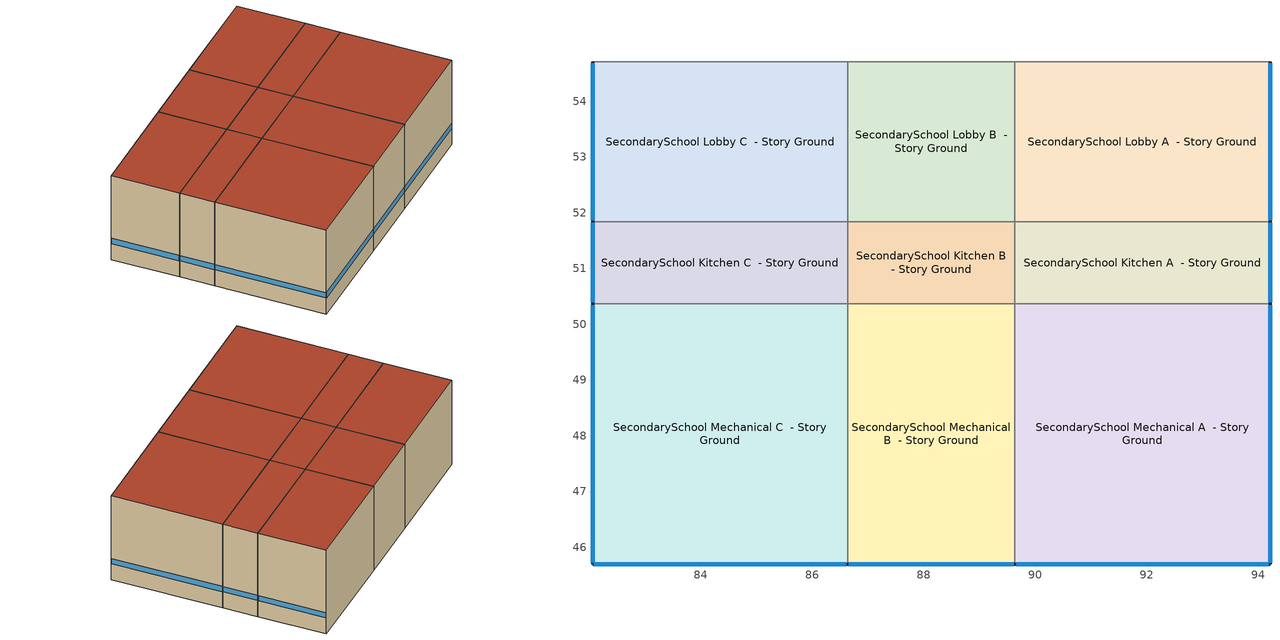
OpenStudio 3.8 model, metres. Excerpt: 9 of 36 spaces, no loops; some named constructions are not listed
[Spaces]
SecondarySchool Mechanical A  - Story Ground
 floor ground (Foundation F 126 Perim 924 Area 2136): 94.21,45.7 89.64,45.7 89.64,50.37 94.21,50.37 z0
 wall outside: 89.64,45.7 94.21,45.7 94.21,50.37 z0:3.96
 wall to SecondarySchool Mechanical B  - Story Ground: 89.64,50.37 89.64,45.7 z0:3.96
 wall to SecondarySchool Kitchen A  - Story Ground: 94.21,50.37 89.64,50.37 z0:3.96
 window (Window U-1.01 SHGC 0.58): 94.21,45.72 94.21,50.34 / 89.66,45.7 94.18,45.7 z0.76:1
 roof outside: 94.21,50.37 89.64,50.37 89.64,45.7 94.21,45.7 z3.96
SecondarySchool Mechanical B  - Story Ground
 floor ground (Foundation F 126 Perim 30 Area 1403): 89.64,45.7 86.63,45.7 86.63,50.37 89.64,50.37 z0
 wall outside: 86.63,45.7 89.64,45.7 z0:3.96
 wall to SecondarySchool Mechanical C  - Story Ground: 86.63,50.37 86.63,45.7 z0:3.96
 wall to SecondarySchool Kitchen B  - Story Ground: 89.64,50.37 86.63,50.37 z0:3.96
 window (Window U-1.01 SHGC 0.58): 86.66,45.7 89.61,45.7 z0.76:1
 roof outside: 89.64,50.37 86.63,50.37 86.63,45.7 89.64,45.7 z3.96
SecondarySchool Mechanical C  - Story Ground
 floor ground (Foundation F 126 Perim 924 Area 2136): 86.63,45.7 82.06,45.7 82.06,50.37 86.63,50.37 z0
 wall outside: 82.06,50.37 82.06,45.7 86.63,45.7 z0:3.96
 wall to SecondarySchool Kitchen C  - Story Ground: 86.63,50.37 82.06,50.37 z0:3.96
 window (Window U-1.01 SHGC 0.58): 82.09,45.7 86.61,45.7 / 82.06,50.34 82.06,45.72 z0.76:1
 roof outside: 86.63,50.37 82.06,50.37 82.06,45.7 86.63,45.7 z3.96
SecondarySchool Kitchen A  - Story Ground
 floor ground (Foundation F 126 Perim 147 Area 673): 94.21,50.37 89.64,50.37 89.64,51.84 94.21,51.84 z0
 wall outside: 94.21,50.37 94.21,51.84 z0:3.96
 wall to SecondarySchool Kitchen B  - Story Ground: 89.64,51.84 89.64,50.37 z0:3.96
 wall to SecondarySchool Lobby A  - Story Ground: 94.21,51.84 89.64,51.84 z0:3.96
 window (Window U-1.01 SHGC 0.58): 94.21,50.39 94.21,51.82 z0.76:1.01
 roof outside: 94.21,51.84 89.64,51.84 89.64,50.37 94.21,50.37 z3.96
SecondarySchool Kitchen B  - Story Ground
 floor ground (Foundation F 126 Perim 0 Area 442): 89.64,50.37 86.63,50.37 86.63,51.84 89.64,51.84 z0
 wall to SecondarySchool Kitchen C  - Story Ground: 86.63,51.84 86.63,50.37 z0:3.96
 wall to SecondarySchool Lobby B  - Story Ground: 89.64,51.84 86.63,51.84 z0:3.96
 roof outside: 89.64,51.84 86.63,51.84 86.63,50.37 89.64,50.37 z3.96
SecondarySchool Kitchen C  - Story Ground
 floor ground (Foundation F 126 Perim 147 Area 673): 86.63,50.37 82.06,50.37 82.06,51.84 86.63,51.84 z0
 wall outside: 82.06,51.84 82.06,50.37 z0:3.96
 wall to SecondarySchool Lobby C  - Story Ground: 86.63,51.84 82.06,51.84 z0:3.96
 window (Window U-1.01 SHGC 0.58): 82.06,51.82 82.06,50.39 z0.76:1.01
 roof outside: 86.63,51.84 82.06,51.84 82.06,50.37 86.63,50.37 z3.96
SecondarySchool Lobby A  - Story Ground
 floor ground (Foundation F 126 Perim 286 Area 131): 94.21,51.84 89.64,51.84 89.64,54.71 94.21,54.71 z0
 wall outside: 94.21,51.84 94.21,54.71 z0:3.96
 wall to SecondarySchool Lobby B  - Story Ground: 89.64,54.71 89.64,51.84 z0:3.96
 wall to SecondarySchool Restroom A  - Story Ground: 94.21,54.71 89.64,54.71 z0:3.96
 window (Window U-1.01 SHGC 0.58): 94.21,51.87 94.21,54.68 z0.76:1
 roof outside: 94.21,54.71 89.64,54.71 89.64,51.84 94.21,51.84 z3.96
SecondarySchool Lobby B  - Story Ground
 floor ground (Foundation F 126 Perim 0 Area 86): 89.64,51.84 86.63,51.84 86.63,54.71 89.64,54.71 z0
 wall to SecondarySchool Lobby C  - Story Ground: 86.63,54.71 86.63,51.84 z0:3.96
 wall to SecondarySchool Restroom B  - Story Ground: 89.64,54.71 86.63,54.71 z0:3.96
 roof outside: 89.64,54.71 86.63,54.71 86.63,51.84 89.64,51.84 z3.96
SecondarySchool Lobby C  - Story Ground
 floor ground (Foundation F 126 Perim 286 Area 131): 86.63,51.84 82.06,51.84 82.06,54.71 86.63,54.71 z0
 wall outside: 82.06,54.71 82.06,51.84 z0:3.96
 wall to SecondarySchool Restroom C  - Story Ground: 86.63,54.71 82.06,54.71 z0:3.96
 window (Window U-1.01 SHGC 0.58): 82.06,54.68 82.06,51.87 z0.76:1
 roof outside: 86.63,54.71 82.06,54.71 82.06,51.84 86.63,51.84 z3.96
[Schedule:Ruleset]
Name | Default Day Schedule | Summer Design Day Schedule | Winter Design Day Schedule
SecondarySchool Activity | SecondarySchool Activity Default | SecondarySchool Activity Summer Design Day | SecondarySchool Activity Winter Design Day
Education_School BLDG_LIGHT_EndUseData BPR Adjusted | Education_School BLDG_LIGHT_EndUseData Default 1 | Education_School BLDG_LIGHT_EndUseData Summer Design Day 1 | Education_School BLDG_LIGHT_EndUseData Winter Design Day 1
Education_School BLDG_EQUIP_EndUseData BPR Adjusted | Education_School BLDG_EQUIP_EndUseData Default 1 | Education_School BLDG_EQUIP_EndUseData Summer Design Day 1 | Education_School BLDG_EQUIP_EndUseData Winter Design Day 1
[Schedule:Day]
SecondarySchool Activity Default; autogen SecondarySchool Activity 0_day_sch: Average, 24, 0, 120
SecondarySchool Activity Winter Design Day; SecondarySchool Activity Summer Design Day: 24, 0, 120
Education_School BLDG_LIGHT_EndUseData Sat Day; Education_School BLDG_LIGHT_EndUseData Sat Day 2: Average, 0, 15, 0.266356, 0, 30, 0.285499, 0, 45, 0.28406, 1, 0, 0.282621, 1, 15, 0.281183, 1, 30, 0.279744, 1, 45, 0.279018, 2, 0, 0.278291, 2, 15, 0.277565, 2, 30, 0.276839, 2, 45, 0.276208, 3, 0, 0.275576, 3, 15, 0.274945, 3, 30, 0.274314, 3, 45, 0.27311, 4, 0, 0.271907, 4, 15, 0.270703, 4, 30, 0.269499, 4, 45, 0.269526, 5, 0, 0.269552, 5, 15, 0.269579, 5, 30, 0.269605, 5, 45, 0.269685, 6, 0, 0.269764, 6, 15, 0.269843, 6, 30, 0.269923, 6, 45, 0.269856, 7, 0, 0.269789, 7, 15, 0.269723, 7, 30, 0.269656, 7, 45, 0.26962, 8, 0, 0.269585, 8, 15, 0.269549, 8, 30, 0.269514, 8, 45, 0.268879, 9, 0, 0.268244, 9, 15, 0.267609, 9, 30, 0.266974, 9, 45, 0.266863, 10, 0, 0.266753, 10, 15, 0.266642, 10, 30, 0.266532, 10, 45, 0.266792, 11, 0, 0.266802, 11, 15, 0.266813, 11, 30, 0.266823, 11, 45, 0.266834, 12, 0, 0.266844, 12, 15, 0.266854, 12, 30, 0.266865, 12, 45, 0.266875, 13, 0, 0.266885, 13, 15, 0.266896, 13, 30, 0.266906, 13, 45, 0.266841, 14, 0, 0.266775, 14, 15, 0.26671, 14, 30, 0.266645, 14, 45, 0.266692, 15, 0, 0.266739, 15, 15, 0.266786, 15, 30, 0.266833, 15, 45, 0.266927, 16, 0, 0.267021, 16, 15, 0.267115, 16, 30, 0.267209, 16, 45, 0.267455, 17, 0, 0.267701, 17, 15, 0.267947, 17, 30, 0.268193, 17, 45, 0.26852, 18, 0, 0.268846, 18, 15, 0.269172, 18, 30, 0.269499, 18, 45, 0.269705, 19, 0, 0.269911, 19, 15, 0.270118, 19, 30, 0.270324, 19, 45, 0.27238, 20, 0, 0.274437, 20, 15, 0.276493, 20, 30, 0.278549, 20, 45, 0.2829, 21, 0, 0.28725, 21, 15, 0.291601, 21, 30, 0.295951, 21, 45, 0.295614, 22, 0, 0.295278, 22, 15, 0.294941, 22, 30, 0.294604, 22, 45, 0.293056, 23, 0, 0.291508, 23, 15, 0.28996, 23, 30, 0.288412, 23, 45, 0.287683, 24, 0, 0.286955
Education_School BLDG_LIGHT_EndUseData Sat Day 1: Average, 0, 15, 0.219661, 0, 30, 0.239179, 0, 45, 0.239302, 1, 0, 0.239425, 1, 15, 0.239549, 1, 30, 0.239672, 1, 45, 0.240155, 2, 0, 0.240638, 2, 15, 0.241121, 2, 30, 0.241604, 2, 45, 0.239915, 3, 0, 0.238226, 3, 15, 0.236538, 3, 30, 0.234849, 3, 45, 0.233601, 4, 0, 0.232353, 4, 15, 0.231105, 4, 30, 0.229858, 4, 45, 0.230958, 5, 0, 0.232057, 5, 15, 0.233157, 5, 30, 0.234257, 5, 45, 0.234992, 6, 0, 0.235727, 6, 15, 0.236462, 6, 30, 0.237197, 6, 45, 0.236548, 7, 0, 0.235898, 7, 15, 0.235249, 7, 30, 0.234599, 7, 45, 0.233878, 8, 0, 0.233156, 8, 15, 0.232434, 8, 30, 0.231713, 8, 45, 0.229795, 9, 0, 0.227878, 9, 15, 0.22596, 9, 30, 0.224043, 9, 45, 0.223323, 10, 0, 0.222602, 10, 15, 0.221882, 10, 30, 0.221161, 10, 45, 0.219665, 11, 0, 0.219665, 11, 15, 0.219665, 11, 30, 0.219665, 11, 45, 0.219665, 12, 0, 0.219665, 12, 15, 0.219665, 12, 30, 0.219665, 12, 45, 0.219665, 13, 0, 0.219665, 13, 15, 0.219665, 13, 30, 0.219666, 13, 45, 0.219682, 14, 0, 0.219699, 14, 15, 0.219715, 14, 30, 0.219732, 14, 45, 0.219715, 15, 0, 0.219698, 15, 15, 0.219681, 15, 30, 0.219664, 15, 45, 0.219652, 16, 0, 0.219639, 16, 15, 0.219626, 16, 30, 0.219614, 16, 45, 0.220248, 17, 0, 0.220881, 17, 15, 0.221515, 17, 30, 0.222149, 17, 45, 0.223075, 18, 0, 0.224002, 18, 15, 0.224928, 18, 30, 0.225854, 18, 45, 0.225624, 19, 0, 0.225394, 19, 15, 0.225163, 19, 30, 0.224933, 19, 45, 0.226935, 20, 0, 0.228936, 20, 15, 0.230938, 20, 30, 0.232939, 20, 45, 0.234807, 21, 0, 0.236675, 21, 15, 0.238544, 21, 30, 0.240412, 21, 45, 0.24128, 22, 0, 0.242148, 22, 15, 0.243017, 22, 30, 0.243885, 22, 45, 0.243918, 23, 0, 0.24395, 23, 15, 0.243983, 23, 30, 0.244015, 23, 45, 0.242806, 24, 0, 0.241597
Education_School BLDG_LIGHT_EndUseData Sun Day; Education_School BLDG_LIGHT_EndUseData Sun Day 2: Average, 0, 15, 0.146371, 0, 30, 0.153697, 0, 45, 0.153239, 1, 0, 0.152781, 1, 15, 0.152323, 1, 30, 0.151865, 1, 45, 0.152213, 2, 0, 0.152561, 2, 15, 0.152909, 2, 30, 0.153257, 2, 45, 0.153531, 3, 0, 0.153804, 3, 15, 0.154078, 3, 30, 0.154352, 3, 45, 0.154588, 4, 0, 0.154824, 4, 15, 0.15506, 4, 30, 0.155296, 4, 45, 0.156136, 5, 0, 0.156975, 5, 15, 0.157814, 5, 30, 0.158653, 5, 45, 0.159642, 6, 0, 0.160631, 6, 15, 0.16162, 6, 30, 0.162609, 6, 45, 0.161296, 7, 0, 0.159982, 7, 15, 0.158669, 7, 30, 0.157356, 7, 45, 0.156589, 8, 0, 0.155823, 8, 15, 0.155057, 8, 30, 0.15429, 8, 45, 0.152525, 9, 0, 0.15076, 9, 15, 0.148995, 9, 30, 0.14723, 9, 45, 0.147029, 10, 0, 0.146829, 10, 15, 0.146629, 10, 30, 0.146429, 10, 45, 0.14641, 11, 0, 0.146411, 11, 15, 0.146412, 11, 30, 0.146413, 11, 45, 0.146414, 12, 0, 0.146415, 12, 15, 0.146416, 12, 30, 0.146417, 12, 45, 0.146418, 13, 0, 0.146419, 13, 15, 0.14642, 13, 30, 0.146421, 13, 45, 0.146487, 14, 0, 0.146552, 14, 15, 0.146618, 14, 30, 0.146684, 14, 45, 0.1466, 15, 0, 0.146516, 15, 15, 0.146432, 15, 30, 0.146348, 15, 45, 0.146352, 16, 0, 0.146357, 16, 15, 0.146361, 16, 30, 0.146366, 16, 45, 0.148165, 17, 0, 0.149965, 17, 15, 0.151764, 17, 30, 0.153564, 17, 45, 0.15325, 18, 0, 0.152937, 18, 15, 0.152624, 18, 30, 0.152311, 18, 45, 0.151984, 19, 0, 0.151657, 19, 15, 0.151329, 19, 30, 0.151002, 19, 45, 0.15098, 20, 0, 0.150958, 20, 15, 0.150937, 20, 30, 0.150915, 20, 45, 0.151543, 21, 0, 0.152171, 21, 15, 0.152799, 21, 30, 0.153427, 21, 45, 0.153619, 22, 0, 0.153812, 22, 15, 0.154005, 22, 30, 0.154198, 22, 45, 0.154189, 23, 0, 0.15418, 23, 15, 0.154172, 23, 30, 0.154163, 23, 45, 0.154047, 24, 0, 0.15393
Education_School BLDG_LIGHT_EndUseData Sun Day 1: Average, 0, 15, 0.192128, 0, 30, 0.198511, 0, 45, 0.199069, 1, 0, 0.199627, 1, 15, 0.200185, 1, 30, 0.200743, 1, 45, 0.201874, 2, 0, 0.203005, 2, 15, 0.204136, 2, 30, 0.205268, 2, 45, 0.205036, 3, 0, 0.204804, 3, 15, 0.204573, 3, 30, 0.204341, 3, 45, 0.205128, 4, 0, 0.205915, 4, 15, 0.206702, 4, 30, 0.20749, 4, 45, 0.20832, 5, 0, 0.20915, 5, 15, 0.20998, 5, 30, 0.21081, 5, 45, 0.211406, 6, 0, 0.212001, 6, 15, 0.212596, 6, 30, 0.213192, 6, 45, 0.212711, 7, 0, 0.21223, 7, 15, 0.21175, 7, 30, 0.211269, 7, 45, 0.210624, 8, 0, 0.20998, 8, 15, 0.209335, 8, 30, 0.208691, 8, 45, 0.206119, 9, 0, 0.203548, 9, 15, 0.200976, 9, 30, 0.198405, 9, 45, 0.198668, 10, 0, 0.198931, 10, 15, 0.199194, 10, 30, 0.199457, 10, 45, 0.192074, 11, 0, 0.192073, 11, 15, 0.192071, 11, 30, 0.19207, 11, 45, 0.192069, 12, 0, 0.192067, 12, 15, 0.192066, 12, 30, 0.192065, 12, 45, 0.192064, 13, 0, 0.192062, 13, 15, 0.192061, 13, 30, 0.19206, 13, 45, 0.192084, 14, 0, 0.192109, 14, 15, 0.192133, 14, 30, 0.192157, 14, 45, 0.192117, 15, 0, 0.192076, 15, 15, 0.192035, 15, 30, 0.191994, 15, 45, 0.192013, 16, 0, 0.192033, 16, 15, 0.192052, 16, 30, 0.192071, 16, 45, 0.192032, 17, 0, 0.191993, 17, 15, 0.191954, 17, 30, 0.191915, 17, 45, 0.191953, 18, 0, 0.191992, 18, 15, 0.19203, 18, 30, 0.192068, 18, 45, 0.192072, 19, 0, 0.192076, 19, 15, 0.192079, 19, 30, 0.192083, 19, 45, 0.19203, 20, 0, 0.191978, 20, 15, 0.191925, 20, 30, 0.191872, 20, 45, 0.19202, 21, 0, 0.192168, 21, 15, 0.192315, 21, 30, 0.192463, 21, 45, 0.193245, 22, 0, 0.194027, 22, 15, 0.194809, 22, 30, 0.195591, 22, 45, 0.196083, 23, 0, 0.196575, 23, 15, 0.197067, 23, 30, 0.197559, 23, 45, 0.197797, 24, 0, 0.198035
Education_School BLDG_LIGHT_EndUseData Wkdy Day: Average, 0, 15, 0.360246, 0, 30, 0.360222, 0, 45, 0.360197, 1, 0, 0.360172, 1, 15, 0.360147, 1, 30, 0.360123, 1, 45, 0.360098, 2, 0, 0.360073, 2, 15, 0.360049, 2, 30, 0.360024, 2, 45, 0.359994, 3, 0, 0.359965, 3, 15, 0.359935, 3, 30, 0.359906, 3, 45, 0.359748, 4, 0, 0.35959, 4, 15, 0.359432, 4, 30, 0.359274, 4, 45, 0.359848, 5, 0, 0.360422, 5, 15, 0.360997, 5, 30, 0.361571, 5, 45, 0.363051, 6, 0, 0.364531, 6, 15, 0.366011, 6, 30, 0.36749, 6, 45, 0.368744, 7, 0, 0.369999, 7, 15, 0.371253, 7, 30, 0.372507, 7, 45, 0.374497, 8, 0, 0.376488, 8, 15, 0.378479, 8, 30, 0.380469, 8, 45, 0.38237, 9, 0, 0.38427, 9, 15, 0.386171, 9, 30, 0.388072, 9, 45, 0.39104, 9, 52, 0.392525, 10, 7, 0.39553, 10, 15, 0.395901, 10, 30, 0.396517, 10, 45, 0.397134, 11, 0, 0.39775, 11, 15, 0.398366, 11, 30, 0.398573, 11, 45, 0.39878, 12, 0, 0.398987, 12, 15, 0.399193, 12, 30, 0.398307, 12, 45, 0.397421, 13, 0, 0.396534, 13, 15, 0.395648, 13, 30, 0.393719, 13, 45, 0.39179, 14, 0, 0.389861, 14, 15, 0.387932, 14, 30, 0.385252, 14, 37, 0.383912, 14, 52, 0.380655, 15, 0, 0.378932, 15, 15, 0.377545, 15, 30, 0.376157, 15, 45, 0.374769, 16, 0, 0.373382, 16, 15, 0.372292, 16, 30, 0.371202, 16, 45, 0.370112, 17, 0, 0.369022, 17, 15, 0.367172, 17, 30, 0.365322, 17, 45, 0.363473, 18, 0, 0.361623, 18, 15, 0.361333, 18, 30, 0.361042, 18, 45, 0.360752, 19, 0, 0.360462, 19, 15, 0.360465, 19, 30, 0.360469, 19, 45, 0.360473, 20, 0, 0.360476, 20, 15, 0.360499, 20, 30, 0.360522, 20, 45, 0.360545, 21, 0, 0.360567, 21, 15, 0.360543, 21, 30, 0.360518, 21, 45, 0.360493, 22, 0, 0.360469, 22, 15, 0.360444, 22, 30, 0.360419, 22, 45, 0.360394, 23, 0, 0.36037, 23, 15, 0.360345, 23, 30, 0.36032, 23, 45, 0.360296, 24, 0, 0.360271
Education_School BLDG_LIGHT_EndUseData Wkdy Day 1: Average, 0, 15, 0.591084, 0, 30, 0.591082, 0, 45, 0.59108, 1, 0, 0.591078, 1, 15, 0.591076, 1, 30, 0.591074, 1, 45, 0.591072, 2, 0, 0.59107, 2, 15, 0.591068, 2, 30, 0.591066, 2, 45, 0.591084, 3, 0, 0.591103, 3, 15, 0.591121, 3, 30, 0.591139, 3, 45, 0.591146, 4, 0, 0.591153, 4, 15, 0.59116, 4, 30, 0.591167, 4, 45, 0.591701, 5, 0, 0.592235, 5, 15, 0.592768, 5, 30, 0.593302, 5, 45, 0.596053, 6, 0, 0.598804, 6, 15, 0.601555, 6, 30, 0.604307, 6, 45, 0.610619, 7, 0, 0.616932, 7, 15, 0.623245, 7, 30, 0.629558, 7, 45, 0.634491, 8, 0, 0.639425, 8, 15, 0.644359, 8, 30, 0.649293, 8, 45, 0.649705, 9, 0, 0.650118, 9, 15, 0.65053, 9, 30, 0.650942, 9, 45, 0.654807, 9, 52, 0.65674, 10, 7, 0.654806, 10, 15, 0.654894, 10, 30, 0.65476, 10, 45, 0.654626, 11, 0, 0.654492, 11, 15, 0.654358, 11, 30, 0.653311, 11, 45, 0.652265, 12, 0, 0.651218, 12, 15, 0.650171, 12, 30, 0.648376, 12, 45, 0.646582, 13, 0, 0.644787, 13, 15, 0.642992, 13, 30, 0.640146, 13, 45, 0.6373, 14, 0, 0.634454, 14, 15, 0.631608, 14, 30, 0.627987, 14, 37, 0.626177, 14, 52, 0.615086, 15, 0, 0.61127, 15, 15, 0.609981, 15, 30, 0.608691, 15, 45, 0.607402, 16, 0, 0.606113, 16, 15, 0.604326, 16, 30, 0.602539, 16, 45, 0.600753, 17, 0, 0.598966, 17, 15, 0.597053, 17, 30, 0.595141, 17, 45, 0.593228, 18, 0, 0.591316, 18, 15, 0.591281, 18, 30, 0.591247, 18, 45, 0.591213, 19, 0, 0.591179, 19, 15, 0.591174, 19, 30, 0.59117, 19, 45, 0.591165, 20, 0, 0.59116, 20, 15, 0.591148, 20, 30, 0.591135, 20, 45, 0.591123, 21, 0, 0.59111, 21, 15, 0.591108, 21, 30, 0.591106, 21, 45, 0.591104, 22, 0, 0.591102, 22, 15, 0.5911, 22, 30, 0.591098, 22, 45, 0.591096, 23, 0, 0.591094, 23, 15, 0.591092, 23, 30, 0.59109, 23, 45, 0.591088, 24, 0, 0.591086
Education_School BLDG_EQUIP_EndUseData Wkdy Day: Average, 0, 15, 0.0119719, 0, 30, 0.0111918, 0, 45, 0.0104117, 1, 0, 0.00963153, 1, 15, 0.00885141, 1, 30, 0.00807128, 1, 45, 0.00729116, 2, 0, 0.00651103, 2, 15, 0.00573091, 2, 30, 0.00495079, 2, 45, 0.00371309, 3, 0, 0.00247539, 3, 15, 0.0012377, 3, 30, 0, 3, 45, 0.00342429, 4, 0, 0.00684859, 4, 15, 0.0102729, 4, 30, 0.0136972, 4, 45, 0.022196, 5, 0, 0.0306949, 5, 15, 0.0391937, 5, 30, 0.0476926, 5, 45, 0.0679908, 6, 0, 0.088289, 6, 15, 0.108587, 6, 30, 0.128885, 6, 45, 0.153887, 7, 0, 0.178888, 7, 15, 0.20389, 7, 30, 0.228891, 7, 45, 0.259916, 8, 0, 0.290941, 8, 15, 0.321966, 8, 30, 0.352991, 8, 45, 0.377085, 9, 0, 0.401179, 9, 15, 0.425273, 9, 30, 0.449366, 9, 45, 0.480501, 9, 52, 0.496069, 10, 7, 0.545687, 10, 15, 0.551353, 10, 30, 0.554859, 10, 45, 0.558366, 11, 0, 0.561873, 11, 15, 0.56538, 11, 30, 0.56571, 11, 45, 0.56604, 12, 0, 0.56637, 12, 15, 0.5667, 12, 30, 0.553415, 12, 45, 0.540131, 13, 0, 0.526846, 13, 15, 0.513562, 13, 30, 0.493841, 13, 45, 0.47412, 14, 0, 0.4544, 14, 15, 0.434679, 14, 30, 0.364268, 14, 37, 0.329062, 14, 52, 0.180759, 15, 0, 0.15694, 15, 15, 0.14382, 15, 30, 0.130701, 15, 45, 0.117581, 16, 0, 0.104462, 16, 15, 0.0979843, 16, 30, 0.091507, 16, 45, 0.0850298, 17, 0, 0.0785525, 17, 15, 0.0727353, 17, 30, 0.0669181, 17, 45, 0.061101, 18, 0, 0.0552838, 18, 15, 0.0492892, 18, 30, 0.0432946, 18, 45, 0.0373, 19, 0, 0.0313055, 19, 15, 0.0252119, 19, 30, 0.0191183, 19, 45, 0.0130247, 20, 0, 0.0069311, 20, 15, 0.0107267, 20, 30, 0.0145223, 20, 45, 0.0183179, 21, 0, 0.0221135, 21, 15, 0.0213334, 21, 30, 0.0205533, 21, 45, 0.0197731, 22, 0, 0.018993, 22, 15, 0.0182129, 22, 30, 0.0174328, 22, 45, 0.0166526, 23, 0, 0.0158725, 23, 15, 0.0150924, 23, 30, 0.0143123, 23, 45, 0.0135321, 24, 0, 0.012752
Education_School BLDG_EQUIP_EndUseData Wkdy Day 1: Average, 0, 15, 0.0756433, 0, 30, 0.0747141, 0, 45, 0.073785, 1, 0, 0.0728558, 1, 15, 0.0719266, 1, 30, 0.0709975, 1, 45, 0.0700683, 2, 0, 0.0691392, 2, 15, 0.06821, 2, 30, 0.0672809, 2, 45, 0.0541834, 3, 0, 0.041086, 3, 15, 0.0279886, 3, 30, 0.0148911, 3, 45, 0.0111684, 4, 0, 0.00744557, 4, 15, 0.00372278, 4, 30, 0, 4, 45, 0.0106607, 5, 0, 0.0213214, 5, 15, 0.0319821, 5, 30, 0.0426428, 5, 45, 0.0702929, 6, 0, 0.0979431, 6, 15, 0.125593, 6, 30, 0.153243, 6, 45, 0.20279, 7, 0, 0.252337, 7, 15, 0.301884, 7, 30, 0.351431, 7, 45, 0.406494, 8, 0, 0.461558, 8, 15, 0.516621, 8, 30, 0.571684, 8, 45, 0.621096, 9, 0, 0.670507, 9, 15, 0.719919, 9, 30, 0.76933, 9, 45, 0.81987, 9, 52, 0.84514, 10, 7, 0.914406, 10, 15, 0.919054, 10, 30, 0.924469, 10, 45, 0.929884, 11, 0, 0.935299, 11, 15, 0.940714, 11, 30, 0.94491, 11, 45, 0.949107, 12, 0, 0.953303, 12, 15, 0.9575, 12, 30, 0.948938, 12, 45, 0.940375, 13, 0, 0.931813, 13, 15, 0.92325, 13, 30, 0.89401, 13, 45, 0.864769, 14, 0, 0.835528, 14, 15, 0.806287, 14, 30, 0.672267, 14, 37, 0.605257, 14, 52, 0.296785, 15, 0, 0.243402, 15, 15, 0.216531, 15, 30, 0.189659, 15, 45, 0.162787, 16, 0, 0.135915, 16, 15, 0.122209, 16, 30, 0.108502, 16, 45, 0.0947956, 17, 0, 0.081089, 17, 15, 0.0760125, 17, 30, 0.070936, 17, 45, 0.0658594, 18, 0, 0.0607829, 18, 15, 0.0609014, 18, 30, 0.0610198, 18, 45, 0.0611383, 19, 0, 0.0612567, 19, 15, 0.0488192, 19, 30, 0.0363818, 19, 45, 0.0239443, 20, 0, 0.0115068, 20, 15, 0.0305607, 20, 30, 0.0496146, 20, 45, 0.0686684, 21, 0, 0.0877223, 21, 15, 0.0867932, 21, 30, 0.085864, 21, 45, 0.0849349, 22, 0, 0.0840057, 22, 15, 0.0830765, 22, 30, 0.0821474, 22, 45, 0.0812182, 23, 0, 0.0802891, 23, 15, 0.0793599, 23, 30, 0.0784307, 23, 45, 0.0775016, 24, 0, 0.0765724
Education_School BLDG_EQUIP_EndUseData Wknd Day; Education_School BLDG_EQUIP_EndUseData Wknd Day 2: Average, 0, 15, 0.00048052, 0, 30, 0.328512, 0, 45, 0.332184, 1, 0, 0.335856, 1, 15, 0.339528, 1, 30, 0.3432, 1, 45, 0.341119, 2, 0, 0.339039, 2, 15, 0.336958, 2, 30, 0.334877, 2, 45, 0.328512, 3, 0, 0.322148, 3, 15, 0.315783, 3, 30, 0.309419, 3, 45, 0.296077, 4, 0, 0.282736, 4, 15, 0.269395, 4, 30, 0.256054, 4, 45, 0.240509, 5, 0, 0.224965, 5, 15, 0.209421, 5, 30, 0.193876, 5, 45, 0.184207, 6, 0, 0.174538, 6, 15, 0.164868, 6, 30, 0.155199, 6, 45, 0.150425, 7, 0, 0.145652, 7, 15, 0.140878, 7, 30, 0.136105, 7, 45, 0.133412, 8, 0, 0.13072, 8, 15, 0.128027, 8, 30, 0.125334, 8, 45, 0.119704, 9, 0, 0.114074, 9, 15, 0.108443, 9, 30, 0.102813, 9, 45, 0.0859836, 10, 0, 0.0691541, 10, 15, 0.0523245, 10, 30, 0.035495, 10, 45, 9.97305e-05, 11, 0, 9.06641e-05, 11, 15, 8.15977e-05, 11, 30, 7.25313e-05, 11, 45, 6.34649e-05, 12, 0, 5.43985e-05, 12, 15, 4.53321e-05, 12, 30, 3.62657e-05, 12, 45, 2.71992e-05, 13, 0, 1.81328e-05, 13, 15, 9.06641e-06, 13, 30, 0, 13, 45, 0.00036719, 14, 0, 0.000734379, 14, 15, 0.00110157, 14, 30, 0.00146876, 14, 45, 0.00318231, 15, 0, 0.00489586, 15, 15, 0.00660942, 15, 30, 0.00832297, 15, 45, 0.0119949, 16, 0, 0.0156668, 16, 15, 0.0193387, 16, 30, 0.0230106, 16, 45, 0.0285184, 17, 0, 0.0340262, 17, 15, 0.0395341, 17, 30, 0.0450419, 17, 45, 0.0533649, 18, 0, 0.0616879, 18, 15, 0.0700108, 18, 30, 0.0783338, 18, 45, 0.091675, 19, 0, 0.105016, 19, 15, 0.118357, 19, 30, 0.131699, 19, 45, 0.147243, 20, 0, 0.162787, 20, 15, 0.178332, 20, 30, 0.193876, 20, 45, 0.207952, 21, 0, 0.222027, 21, 15, 0.236103, 21, 30, 0.250179, 21, 45, 0.253973, 22, 0, 0.257767, 22, 15, 0.261561, 22, 30, 0.265356, 22, 45, 0.276004, 23, 0, 0.286653, 23, 15, 0.297301, 23, 30, 0.30795, 23, 45, 0.31309, 24, 0, 0.318231
Education_School BLDG_EQUIP_EndUseData Wknd Day 1: Average, 0, 15, 0.0281229, 0, 30, 0.251863, 0, 45, 0.258379, 1, 0, 0.264896, 1, 15, 0.271413, 1, 30, 0.277929, 1, 45, 0.281097, 2, 0, 0.284265, 2, 15, 0.287432, 2, 30, 0.2906, 2, 45, 0.288337, 3, 0, 0.286075, 3, 15, 0.283812, 3, 30, 0.281549, 3, 45, 0.2763, 4, 0, 0.27105, 4, 15, 0.265801, 4, 30, 0.260552, 4, 45, 0.267883, 5, 0, 0.275214, 5, 15, 0.282545, 5, 30, 0.289876, 5, 45, 0.283178, 6, 0, 0.276481, 6, 15, 0.269783, 6, 30, 0.263086, 6, 45, 0.248695, 7, 0, 0.234305, 7, 15, 0.219914, 7, 30, 0.205523, 7, 45, 0.186064, 8, 0, 0.166605, 8, 15, 0.147146, 8, 30, 0.127687, 8, 45, 0.107957, 9, 0, 0.0882263, 9, 15, 0.0684957, 9, 30, 0.0487652, 9, 45, 0.0365739, 10, 0, 0.0243826, 10, 15, 0.0121913, 10, 30, 0, 10, 45, 0.0430465, 11, 0, 0.0434018, 11, 15, 0.0437571, 11, 30, 0.0441125, 11, 45, 0.0444678, 12, 0, 0.0448231, 12, 15, 0.0451784, 12, 30, 0.0455338, 12, 45, 0.0458891, 13, 0, 0.0462444, 13, 15, 0.0465997, 13, 30, 0.0469551, 13, 45, 0.0516614, 14, 0, 0.0563678, 14, 15, 0.0610741, 14, 30, 0.0657805, 14, 45, 0.0685862, 15, 0, 0.071392, 15, 15, 0.0741977, 15, 30, 0.0770034, 15, 45, 0.0772749, 16, 0, 0.0775464, 16, 15, 0.077818, 16, 30, 0.0780895, 16, 45, 0.0760078, 17, 0, 0.0739261, 17, 15, 0.0718445, 17, 30, 0.0697628, 17, 45, 0.0687672, 18, 0, 0.0677717, 18, 15, 0.0667761, 18, 30, 0.0657805, 18, 45, 0.0716635, 19, 0, 0.0775464, 19, 15, 0.0834294, 19, 30, 0.0893123, 19, 45, 0.0886788, 20, 0, 0.0880452, 20, 15, 0.0874117, 20, 30, 0.0867781, 20, 45, 0.0939282, 21, 0, 0.101078, 21, 15, 0.108228, 21, 30, 0.115378, 21, 45, 0.132665, 22, 0, 0.149952, 22, 15, 0.167239, 22, 30, 0.184526, 22, 45, 0.196201, 23, 0, 0.207877, 23, 15, 0.219552, 23, 30, 0.231227, 23, 45, 0.236386, 24, 0, 0.241545
Education_School BLDG_LIGHT_EndUseData Default 1: No, 0, 15, 0.591084, 0, 30, 0.591082, 0, 45, 0.59108, 1, 0, 0.591078, 1, 15, 0.591076, 1, 30, 0.591074, 1, 45, 0.591072, 2, 0, 0.59107, 2, 15, 0.591068, 2, 30, 0.591066, 2, 45, 0.591084, 3, 0, 0.591103, 3, 15, 0.591121, 3, 30, 0.591139, 3, 45, 0.591146, 4, 0, 0.591153, 4, 15, 0.59116, 4, 30, 0.591167, 4, 45, 0.591701, 5, 0, 0.592235, 5, 15, 0.592768, 5, 30, 0.593302, 5, 45, 0.596053, 6, 0, 0.598804, 6, 15, 0.601555, 6, 30, 0.604307, 6, 45, 0.610619, 7, 0, 0.616932, 7, 15, 0.623245, 7, 30, 0.629558, 7, 45, 0.634491, 8, 0, 0.639425, 8, 15, 0.644359, 8, 30, 0.649293, 8, 45, 0.649705, 9, 0, 0.650118, 9, 15, 0.65053, 9, 30, 0.650942, 9, 45, 0.654807, 9, 52, 0.65674, 10, 7, 0.654806, 10, 15, 0.654894, 10, 30, 0.65476, 10, 45, 0.654626, 11, 0, 0.654492, 11, 15, 0.654358, 11, 30, 0.653311, 11, 45, 0.652265, 12, 0, 0.651218, 12, 15, 0.650171, 12, 30, 0.648376, 12, 45, 0.646582, 13, 0, 0.644787, 13, 15, 0.642992, 13, 30, 0.640146, 13, 45, 0.6373, 14, 0, 0.634454, 14, 15, 0.631608, 14, 30, 0.627987, 14, 37, 0.626177, 14, 52, 0.615086, 15, 0, 0.61127, 15, 15, 0.609981, 15, 30, 0.608691, 15, 45, 0.607402, 16, 0, 0.606113, 16, 15, 0.604326, 16, 30, 0.602539, 16, 45, 0.600753, 17, 0, 0.598966, 17, 15, 0.597053, 17, 30, 0.595141, 17, 45, 0.593228, 18, 0, 0.591316, 18, 15, 0.591281, 18, 30, 0.591247, 18, 45, 0.591213, 19, 0, 0.591179, 19, 15, 0.591174, 19, 30, 0.59117, 19, 45, 0.591165, 20, 0, 0.59116, 20, 15, 0.591148, 20, 30, 0.591135, 20, 45, 0.591123, 21, 0, 0.59111, 21, 15, 0.591108, 21, 30, 0.591106, 21, 45, 0.591104, 22, 0, 0.591102, 22, 15, 0.5911, 22, 30, 0.591098, 22, 45, 0.591096, 23, 0, 0.591094, 23, 15, 0.591092, 23, 30, 0.59109, 23, 45, 0.591088, 24, 0, 0.591086
Education_School BLDG_LIGHT_EndUseData Summer Design Day 1; Education_School BLDG_EQUIP_EndUseData Summer Design Day 1: 24, 0, 1
Education_School BLDG_LIGHT_EndUseData Winter Design Day 1; Education_School BLDG_EQUIP_EndUseData Winter Design Day 1: 24, 0, 0
Education_School BLDG_EQUIP_EndUseData Default 1: No, 0, 15, 0.0756433, 0, 30, 0.0747141, 0, 45, 0.073785, 1, 0, 0.0728558, 1, 15, 0.0719266, 1, 30, 0.0709975, 1, 45, 0.0700683, 2, 0, 0.0691392, 2, 15, 0.06821, 2, 30, 0.0672809, 2, 45, 0.0541834, 3, 0, 0.041086, 3, 15, 0.0279886, 3, 30, 0.0148911, 3, 45, 0.0111684, 4, 0, 0.00744557, 4, 15, 0.00372278, 4, 30, 0, 4, 45, 0.0106607, 5, 0, 0.0213214, 5, 15, 0.0319821, 5, 30, 0.0426428, 5, 45, 0.0702929, 6, 0, 0.0979431, 6, 15, 0.125593, 6, 30, 0.153243, 6, 45, 0.20279, 7, 0, 0.252337, 7, 15, 0.301884, 7, 30, 0.351431, 7, 45, 0.406494, 8, 0, 0.461558, 8, 15, 0.516621, 8, 30, 0.571684, 8, 45, 0.621096, 9, 0, 0.670507, 9, 15, 0.719919, 9, 30, 0.76933, 9, 45, 0.81987, 9, 52, 0.84514, 10, 7, 0.914406, 10, 15, 0.919054, 10, 30, 0.924469, 10, 45, 0.929884, 11, 0, 0.935299, 11, 15, 0.940714, 11, 30, 0.94491, 11, 45, 0.949107, 12, 0, 0.953303, 12, 15, 0.9575, 12, 30, 0.948938, 12, 45, 0.940375, 13, 0, 0.931813, 13, 15, 0.92325, 13, 30, 0.89401, 13, 45, 0.864769, 14, 0, 0.835528, 14, 15, 0.806287, 14, 30, 0.672267, 14, 37, 0.605257, 14, 52, 0.296785, 15, 0, 0.243402, 15, 15, 0.216531, 15, 30, 0.189659, 15, 45, 0.162787, 16, 0, 0.135915, 16, 15, 0.122209, 16, 30, 0.108502, 16, 45, 0.0947956, 17, 0, 0.081089, 17, 15, 0.0760125, 17, 30, 0.070936, 17, 45, 0.0658594, 18, 0, 0.0607829, 18, 15, 0.0609014, 18, 30, 0.0610198, 18, 45, 0.0611383, 19, 0, 0.0612567, 19, 15, 0.0488192, 19, 30, 0.0363818, 19, 45, 0.0239443, 20, 0, 0.0115068, 20, 15, 0.0305607, 20, 30, 0.0496146, 20, 45, 0.0686684, 21, 0, 0.0877223, 21, 15, 0.0867932, 21, 30, 0.085864, 21, 45, 0.0849349, 22, 0, 0.0840057, 22, 15, 0.0830765, 22, 30, 0.0821474, 22, 45, 0.0812182, 23, 0, 0.0802891, 23, 15, 0.0793599, 23, 30, 0.0784307, 23, 45, 0.0775016, 24, 0, 0.0765724
[Schedule:Rule]
autogen SecondarySchool Activity 0: Schedule Ruleset=SecondarySchool Activity; Rule Order=0; Day Schedule=autogen SecondarySchool Activity 0_day_sch; Apply Sunday=Yes; Apply Monday=Yes; Apply Tuesday=Yes; Apply Wednesday=Yes; Apply Thursday=Yes; Apply Friday=Yes; Apply Saturday=Yes; Date Specification Type=SpecificDates; Specific Month 1=1; Specific Day 1=6; Specific Month 2=1; Specific Day 2=7; Specific Month 3=1; Specific Day 3=13; Specific Month 4=1; Specific Day 4=14; Specific Month 5=1; Specific Day 5=20; Specific Month 6=1; Specific Day 6=21; Specific Month 7=1; Specific Day 7=27; Specific Month 8=1; Specific Day 8=28; Specific Month 9=2; Specific Day 9=3; Specific Month 10=2; Specific Day 10=4; Specific Month 11=2; Specific Day 11=10; Specific Month 12=2; Specific Day 12=11; Specific Month 13=2; Specific Day 13=17; Specific Month 14=2; Specific Day 14=18; Specific Month 15=2; Specific Day 15=24; Specific Month 16=2; Specific Day 16=25; Specific Month 17=3; Specific Day 17=3; Specific Month 18=3; Specific Day 18=4; Specific Month 19=3; Specific Day 19=10; Specific Month 20=3; Specific Day 20=11; Specific Month 21=3; Specific Day 21=17; Specific Month 22=3; Specific Day 22=18; Specific Month 23=3; Specific Day 23=24; Specific Month 24=3; Specific Day 24=25; Specific Month 25=3; Specific Day 25=31; Specific Month 26=4; Specific Day 26=1; Specific Month 27=4; Specific Day 27=7; Specific Month 28=4; Specific Day 28=8; Specific Month 29=4; Specific Day 29=14; Specific Month 30=4; Specific Day 30=15; Specific Month 31=4; Specific Day 31=21; Specific Month 32=4; Specific Day 32=22; Specific Month 33=4; Specific Day 33=28; Specific Month 34=4; Specific Day 34=29; Specific Month 35=5; Specific Day 35=5; Specific Month 36=5; Specific Day 36=6; Specific Month 37=5; Specific Day 37=12; Specific Month 38=5; Specific Day 38=13; Specific Month 39=5; Specific Day 39=19; Specific Month 40=5; Specific Day 40=20; Specific Month 41=5; Specific Day 41=26; Specific Month 42=5; Specific Day 42=27; Specific Month 43=6; Specific Day 43=2; Specific Month 44=6; Specific Day 44=3; Specific Month 45=6; Specific Day 45=9; Specific Month 46=6; Specific Day 46=10; Specific Month 47=6; Specific Day 47=16; Specific Month 48=6; Specific Day 48=17; Specific Month 49=6; Specific Day 49=23; Specific Month 50=6; Specific Day 50=24; Specific Month 51=6; Specific Day 51=30; Specific Month 52=7; Specific Day 52=1; Specific Month 53=7; Specific Day 53=7; Specific Month 54=7; Specific Day 54=8; Specific Month 55=7; Specific Day 55=14; Specific Month 56=7; Specific Day 56=15; Specific Month 57=7; Specific Day 57=21; Specific Month 58=7; Specific Day 58=22; Specific Month 59=7; Specific Day 59=28; Specific Month 60=7; Specific Day 60=29; Specific Month 61=8; Specific Day 61=4; Specific Month 62=8; Specific Day 62=5; Specific Month 63=8; Specific Day 63=11; Specific Month 64=8; Specific Day 64=12; Specific Month 65=8; Specific Day 65=18; Specific Month 66=8; Specific Day 66=19; Specific Month 67=8; Specific Day 67=25; Specific Month 68=8; Specific Day 68=26; Specific Month 69=9; Specific Day 69=1; Specific Month 70=9; Specific Day 70=2; Specific Month 71=9; Specific Day 71=8; Specific Month 72=9; Specific Day 72=9; Specific Month 73=9; Specific Day 73=15; Specific Month 74=9; Specific Day 74=16; Specific Month 75=9; Specific Day 75=22; Specific Month 76=9; Specific Day 76=23; Specific Month 77=9; Specific Day 77=29; Specific Month 78=9; Specific Day 78=30; Specific Month 79=10; Specific Day 79=6; Specific Month 80=10; Specific Day 80=7; Specific Month 81=10; Specific Day 81=13; Specific Month 82=10; Specific Day 82=14; Specific Month 83=10; Specific Day 83=20; Specific Month 84=10; Specific Day 84=21; Specific Month 85=10; Specific Day 85=27; Specific Month 86=10; Specific Day 86=28; Specific Month 87=11; Specific Day 87=3; Specific Month 88=11; Specific Day 88=4; Specific Month 89=11; Specific Day 89=10; Specific Month 90=11; Specific Day 90=11; Specific Month 91=11; Specific Day 91=17; Specific Month 92=11; Specific Day 92=18; Specific Month 93=11; Specific Day 93=24; Specific Month 94=11; Specific Day 94=25; Specific Month 95=12; Specific Day 95=1; Specific Month 96=12; Specific Day 96=2; Specific Month 97=12; Specific Day 97=8; Specific Month 98=12; Specific Day 98=9; Specific Month 99=12; Specific Day 99=15; Specific Month 100=12; Specific Day 100=16; Specific Month 101=12; Specific Day 101=22; Specific Month 102=12; Specific Day 102=23; Specific Month 103=12; Specific Day 103=29; Specific Month 104=12; Specific Day 104=30
Schedule Rule 53: Schedule Ruleset=Education_School BLDG_LIGHT_EndUseData BPR Adjusted; Rule Order=0; Day Schedule=Education_School BLDG_LIGHT_EndUseData Wkdy Day 1; Apply Monday=Yes; Apply Tuesday=Yes; Apply Wednesday=Yes; Apply Thursday=Yes; Apply Friday=Yes; Date Specification Type=DateRange; Start Month=8; Start Day=27; End Month=12; End Day=31
Schedule Rule 54: Schedule Ruleset=Education_School BLDG_LIGHT_EndUseData BPR Adjusted; Rule Order=1; Day Schedule=Education_School BLDG_LIGHT_EndUseData Wkdy Day; Apply Monday=Yes; Apply Tuesday=Yes; Apply Wednesday=Yes; Apply Thursday=Yes; Apply Friday=Yes; Date Specification Type=DateRange; Start Month=6; Start Day=17; End Month=8; End Day=26
Schedule Rule 55: Schedule Ruleset=Education_School BLDG_LIGHT_EndUseData BPR Adjusted; Rule Order=2; Day Schedule=Education_School BLDG_LIGHT_EndUseData Sun Day 2; Apply Sunday=Yes; Date Specification Type=DateRange; Start Month=8; Start Day=27; End Month=12; End Day=31
Schedule Rule 56: Schedule Ruleset=Education_School BLDG_LIGHT_EndUseData BPR Adjusted; Rule Order=3; Day Schedule=Education_School BLDG_LIGHT_EndUseData Sun Day 1; Apply Sunday=Yes; Date Specification Type=DateRange; Start Month=6; Start Day=17; End Month=8; End Day=26
Schedule Rule 57: Schedule Ruleset=Education_School BLDG_LIGHT_EndUseData BPR Adjusted; Rule Order=4; Day Schedule=Education_School BLDG_LIGHT_EndUseData Sun Day; Apply Sunday=Yes; Date Specification Type=DateRange; Start Month=1; Start Day=1; End Month=6; End Day=16
Schedule Rule 58: Schedule Ruleset=Education_School BLDG_LIGHT_EndUseData BPR Adjusted; Rule Order=5; Day Schedule=Education_School BLDG_LIGHT_EndUseData Sat Day 2; Apply Saturday=Yes; Date Specification Type=DateRange; Start Month=8; Start Day=27; End Month=12; End Day=31
Schedule Rule 59: Schedule Ruleset=Education_School BLDG_LIGHT_EndUseData BPR Adjusted; Rule Order=6; Day Schedule=Education_School BLDG_LIGHT_EndUseData Sat Day 1; Apply Saturday=Yes; Date Specification Type=DateRange; Start Month=6; Start Day=17; End Month=8; End Day=26
Schedule Rule 60: Schedule Ruleset=Education_School BLDG_LIGHT_EndUseData BPR Adjusted; Rule Order=7; Day Schedule=Education_School BLDG_LIGHT_EndUseData Sat Day; Apply Saturday=Yes; Date Specification Type=DateRange; Start Month=1; Start Day=1; End Month=6; End Day=16
Schedule Rule 61: Schedule Ruleset=Education_School BLDG_EQUIP_EndUseData BPR Adjusted; Rule Order=0; Day Schedule=Education_School BLDG_EQUIP_EndUseData Wknd Day 2; Apply Sunday=Yes; Apply Saturday=Yes; Date Specification Type=DateRange; Start Month=8; Start Day=27; End Month=12; End Day=31
Schedule Rule 62: Schedule Ruleset=Education_School BLDG_EQUIP_EndUseData BPR Adjusted; Rule Order=1; Day Schedule=Education_School BLDG_EQUIP_EndUseData Wknd Day 1; Apply Sunday=Yes; Apply Saturday=Yes; Date Specification Type=DateRange; Start Month=6; Start Day=17; End Month=8; End Day=26
Schedule Rule 63: Schedule Ruleset=Education_School BLDG_EQUIP_EndUseData BPR Adjusted; Rule Order=2; Day Schedule=Education_School BLDG_EQUIP_EndUseData Wknd Day; Apply Sunday=Yes; Apply Saturday=Yes; Date Specification Type=DateRange; Start Month=1; Start Day=1; End Month=6; End Day=16
Schedule Rule 64: Schedule Ruleset=Education_School BLDG_EQUIP_EndUseData BPR Adjusted; Rule Order=3; Day Schedule=Education_School BLDG_EQUIP_EndUseData Wkdy Day 1; Apply Monday=Yes; Apply Tuesday=Yes; Apply Wednesday=Yes; Apply Thursday=Yes; Apply Friday=Yes; Date Specification Type=DateRange; Start Month=8; Start Day=27; End Month=12; End Day=31
Schedule Rule 65: Schedule Ruleset=Education_School BLDG_EQUIP_EndUseData BPR Adjusted; Rule Order=4; Day Schedule=Education_School BLDG_EQUIP_EndUseData Wkdy Day; Apply Monday=Yes; Apply Tuesday=Yes; Apply Wednesday=Yes; Apply Thursday=Yes; Apply Friday=Yes; Date Specification Type=DateRange; Start Month=6; Start Day=17; End Month=8; End Day=26
